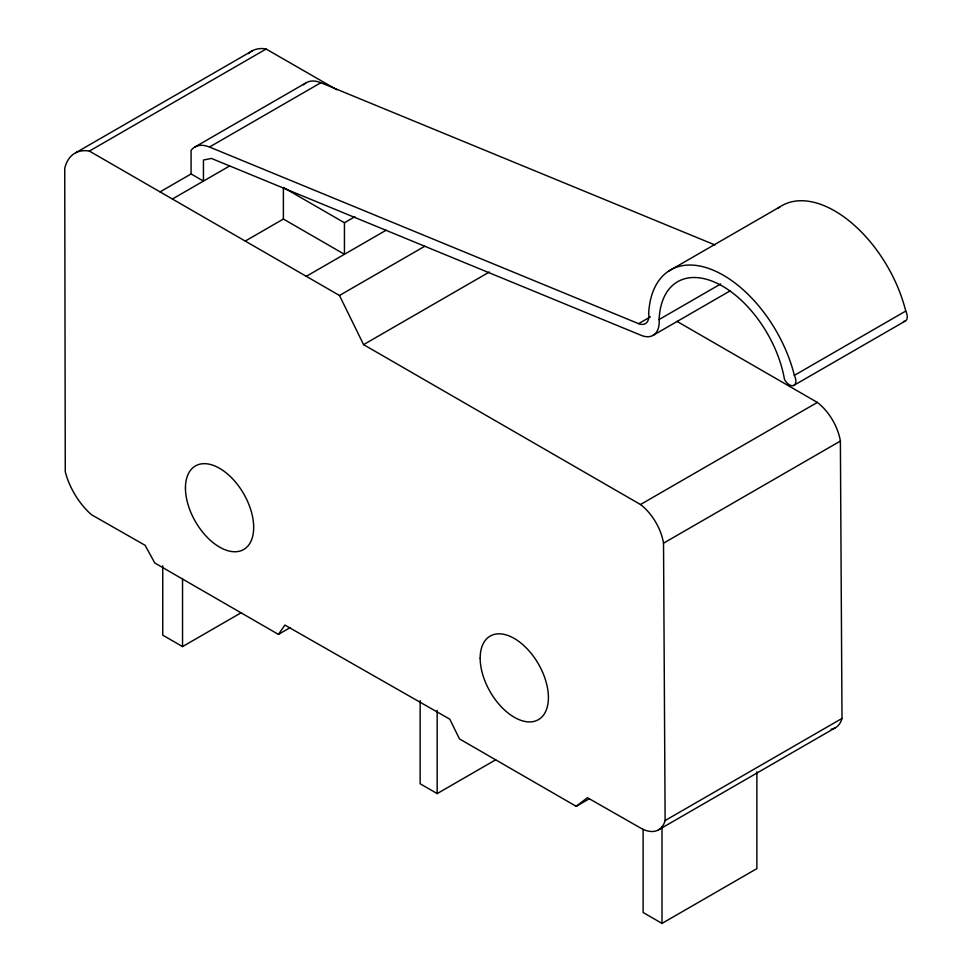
<?xml version="1.0" encoding="UTF-8"?>
<svg xmlns="http://www.w3.org/2000/svg" width="972" height="972" viewBox="0 0 972 972"><rect width="100%" height="100%" fill="white"/><g stroke="black" fill="none" stroke-linecap="round" stroke-linejoin="round"><path stroke-width="1.46" d="M336.895 89.776L266.121 49.037L89.375 151.085A53.97 31.165 60 0 0 64.735 168.399L65.27 471.748A53.411 30.837 60 0 0 91.514 514.735L145.12 545.316L154.791 563.007L278.429 634.4L284.869 625.057L449.781 719.159L459.464 738.914L576.226 806.323L589.324 798.765M576.226 806.323L587.416 797.684L641.569 828.581A35.952 20.752 60 0 0 665.127 820.55L841.995 718.442L840.379 441.069A39.767 22.963 60 0 0 817.355 402.42L676.925 321.343M75.792 152.726L252.647 50.617M194.57 147.197L305.949 82.887M160.04 191.885L191.083 173.952L191.083 150.368A36.632 21.153 60 0 1 209.49 147.027L320.857 82.717L714.918 244.932M172.396 199.017L229.647 165.957M245.236 241.068L283.387 219.04L344.44 254.287L344.44 222.746L283.387 187.499L283.387 219.04M344.44 222.746L354.853 216.732M306.289 276.315L386.115 230.23M89.375 151.085L339.471 295.476L424.63 246.317M339.471 295.476L363.577 344.635L489.341 272.026M668.651 271.103L780.03 206.805M209.49 147.027L638.592 323.664L650.389 316.86M191.083 173.952L203.44 181.084L203.44 160.04L211.434 158.436L641.216 335.352A29.682 17.131 60 0 0 659.138 319.521L720.726 283.958M652.929 335.437L730.239 290.798M162.737 565.728L162.737 635.153L182.542 646.587L241.02 612.822M278.429 634.4L290.227 627.584M659.138 319.521A89.716 51.795 60 0 1 717.057 283.277A89.716 51.795 60 0 1 784.465 379.359A9.185 5.297 60 0 0 793.614 385.507A9.185 5.297 60 0 0 794.355 375.374L905.734 311.064A105.814 61.09 60 0 0 849.018 220.766A105.814 61.09 60 0 0 777.758 208.433M793.614 385.507L904.993 321.21M363.577 344.635L640.499 504.517L817.355 402.42M665.127 820.55L663.524 543.178L840.379 441.069M420.147 700.618L420.147 783.772L437.169 793.589L495.647 759.825M658.433 829.906L835.288 727.797M643.112 829.347L643.112 912.489L662.005 923.4L756.872 868.628L756.872 771.792M266.121 49.037L263.254 48.612A53.97 31.165 60 0 0 248.37 53.618M662.005 826.564L662.005 923.4M437.169 710.374L437.169 793.589M182.542 578.595L182.542 646.587M640.499 504.517A39.767 22.963 60 0 1 663.524 543.178M303.519 84.843A36.632 21.153 60 0 1 320.857 82.717M905.734 311.064A9.185 5.297 60 0 1 903.571 321.44M794.355 375.374A105.814 61.09 60 0 0 713.655 270.362A105.814 61.09 60 0 0 648.676 313.263A16.949 9.781 60 0 1 638.592 323.664M841.995 718.442A35.952 20.752 60 0 1 831.096 729.231M480.168 658.166A48.26 27.86 60 0 0 531.344 721.844A48.26 27.86 60 0 0 531.344 653.597A48.26 27.86 60 0 0 480.168 658.166M185.445 488.017A48.26 27.86 60 0 0 236.633 551.683A48.26 27.86 60 0 0 236.633 483.449A48.26 27.86 60 0 0 185.445 488.017"/></g></svg>
